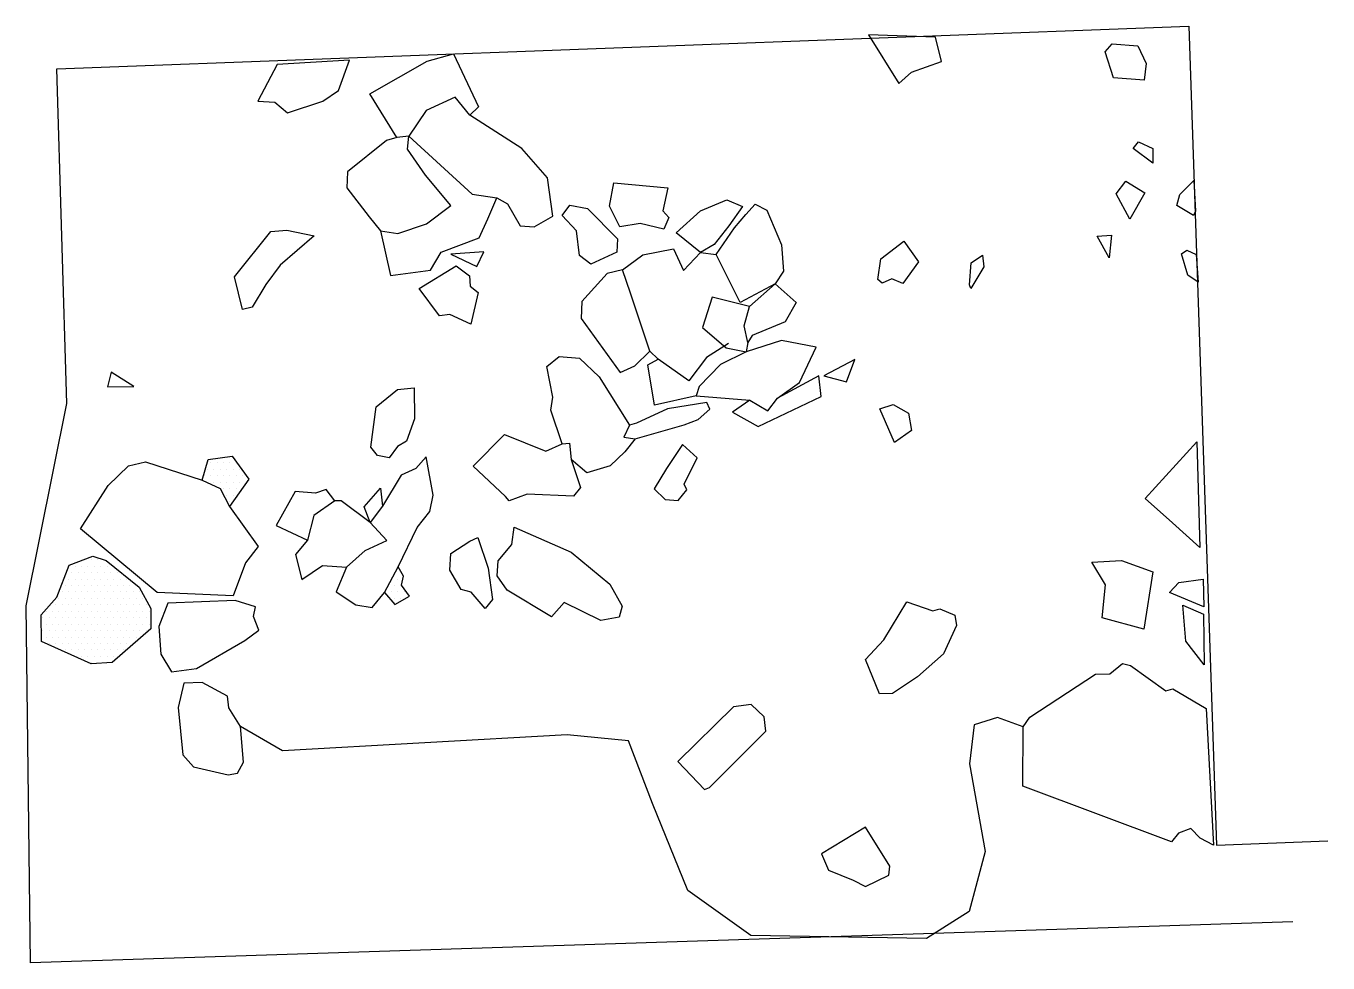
# Model space of a CAD drawing. Header units: metres. Extents: x -4.38 to -1.86, y -13.94 to -12.13.
import ezdxf

# ---------------------------------------------------------------- set-up
doc = ezdxf.new("R2010")
doc.units = ezdxf.units.M
doc.header["$LTSCALE"] = 25
doc.header["$MEASUREMENT"] = 0
doc.linetypes.add('STRICHPUNKTX2', pattern=[2, 1, -0.5, 0, -0.5])
doc.layers.get('0').update_dxf_attribs({"linetype": 'CONTINUOUS'})
for name, color, linetype in [('BEFUND', 1, 'CONTINUOUS'), ('GRABUNGSGRENZE', 3, 'STRICHPUNKTX2'), ('STEINE', 4, 'CONTINUOUS'), ('STEINESCHRAFF', 4, 'CONTINUOUS')]:
    doc.layers.add(name, color=color, linetype=linetype)

# ---------------------------------------------------------------- blocks, each defined once
blk = doc.blocks.new('*X1')
at = {"color": 0}
for p, q in [((-403.125, -1298.75), (-403.125, -1298.75)), ((-402.5, -1297.5), (-402.5, -1297.5)), ((-401.875, -1298.75), (-401.875, -1298.75)), ((-401.25, -1297.5), (-401.25, -1297.5)), ((-400.625, -1298.75), (-400.625, -1298.75)), ((-400, -1297.5), (-400, -1297.5)), ((-399.375, -1298.75), (-399.375, -1298.75)), ((-398.75, -1297.5), (-398.75, -1297.5)), ((-398.125, -1298.75), (-398.125, -1298.75)), ((-397.5, -1297.5), (-397.5, -1297.5)), ((-396.875, -1298.75), (-396.875, -1298.75)), ((-403.75, -1300), (-403.75, -1300)), ((-403.125, -1301.25), (-403.125, -1301.25)), ((-402.5, -1300), (-402.5, -1300)), ((-401.875, -1301.25), (-401.875, -1301.25)), ((-401.25, -1300), (-401.25, -1300)), ((-400.625, -1301.25), (-400.625, -1301.25)), ((-400, -1300), (-400, -1300)), ((-399.375, -1301.25), (-399.375, -1301.25)), ((-398.75, -1300), (-398.75, -1300)), ((-398.125, -1301.25), (-398.125, -1301.25)), ((-397.5, -1300), (-397.5, -1300)), ((-396.875, -1301.25), (-396.875, -1301.25)), ((-396.25, -1300), (-396.25, -1300)), ((-395.625, -1301.25), (-395.625, -1301.25)), ((-400, -1302.5), (-400, -1302.5)), ((-399.375, -1303.75), (-399.375, -1303.75)), ((-398.75, -1302.5), (-398.75, -1302.5)), ((-398.125, -1303.75), (-398.125, -1303.75)), ((-397.5, -1302.5), (-397.5, -1302.5)), ((-398.75, -1305), (-398.75, -1305)), ((-426.875, -1316.25), (-426.875, -1316.25)), ((-425.625, -1316.25), (-425.625, -1316.25)), ((-424.375, -1316.25), (-424.375, -1316.25)), ((-429.375, -1318.75), (-429.375, -1318.75)), ((-428.75, -1317.5), (-428.75, -1317.5)), ((-428.125, -1318.75), (-428.125, -1318.75)), ((-427.5, -1317.5), (-427.5, -1317.5)), ((-426.875, -1318.75), (-426.875, -1318.75)), ((-426.25, -1317.5), (-426.25, -1317.5)), ((-425.625, -1318.75), (-425.625, -1318.75)), ((-425, -1317.5), (-425, -1317.5)), ((-424.375, -1318.75), (-424.375, -1318.75)), ((-423.75, -1317.5), (-423.75, -1317.5)), ((-423.125, -1318.75), (-423.125, -1318.75)), ((-422.5, -1317.5), (-422.5, -1317.5)), ((-421.875, -1318.75), (-421.875, -1318.75)), ((-420.625, -1318.75), (-420.625, -1318.75)), ((-365.625, -1318.75), (-365.625, -1318.75)), ((-430.625, -1321.25), (-430.625, -1321.25)), ((-430, -1320), (-430, -1320)), ((-429.375, -1321.25), (-429.375, -1321.25)), ((-428.75, -1320), (-428.75, -1320)), ((-428.125, -1321.25), (-428.125, -1321.25)), ((-427.5, -1320), (-427.5, -1320)), ((-426.875, -1321.25), (-426.875, -1321.25)), ((-426.25, -1320), (-426.25, -1320)), ((-425.625, -1321.25), (-425.625, -1321.25)), ((-425, -1320), (-425, -1320)), ((-424.375, -1321.25), (-424.375, -1321.25)), ((-423.75, -1320), (-423.75, -1320)), ((-423.125, -1321.25), (-423.125, -1321.25)), ((-422.5, -1320), (-422.5, -1320)), ((-421.875, -1321.25), (-421.875, -1321.25)), ((-421.25, -1320), (-421.25, -1320)), ((-420.625, -1321.25), (-420.625, -1321.25)), ((-420, -1320), (-420, -1320)), ((-419.375, -1321.25), (-419.375, -1321.25)), ((-418.75, -1320), (-418.75, -1320)), ((-418.125, -1321.25), (-418.125, -1321.25)), ((-416.875, -1321.25), (-416.875, -1321.25)), ((-366.875, -1321.25), (-366.875, -1321.25)), ((-366.25, -1320), (-366.25, -1320)), ((-365.625, -1321.25), (-365.625, -1321.25)), ((-431.875, -1323.75), (-431.875, -1323.75)), ((-431.25, -1322.5), (-431.25, -1322.5)), ((-430.625, -1323.75), (-430.625, -1323.75)), ((-430, -1322.5), (-430, -1322.5)), ((-429.375, -1323.75), (-429.375, -1323.75)), ((-428.75, -1322.5), (-428.75, -1322.5)), ((-428.125, -1323.75), (-428.125, -1323.75)), ((-427.5, -1322.5), (-427.5, -1322.5)), ((-426.875, -1323.75), (-426.875, -1323.75)), ((-426.25, -1322.5), (-426.25, -1322.5)), ((-425.625, -1323.75), (-425.625, -1323.75)), ((-425, -1322.5), (-425, -1322.5)), ((-424.375, -1323.75), (-424.375, -1323.75)), ((-423.75, -1322.5), (-423.75, -1322.5)), ((-423.125, -1323.75), (-423.125, -1323.75)), ((-422.5, -1322.5), (-422.5, -1322.5)), ((-421.875, -1323.75), (-421.875, -1323.75)), ((-421.25, -1322.5), (-421.25, -1322.5)), ((-420.625, -1323.75), (-420.625, -1323.75)), ((-420, -1322.5), (-420, -1322.5)), ((-419.375, -1323.75), (-419.375, -1323.75)), ((-418.75, -1322.5), (-418.75, -1322.5)), ((-418.125, -1323.75), (-418.125, -1323.75)), ((-417.5, -1322.5), (-417.5, -1322.5)), ((-416.875, -1323.75), (-416.875, -1323.75)), ((-416.25, -1322.5), (-416.25, -1322.5)), ((-415.625, -1323.75), (-415.625, -1323.75)), ((-367.5, -1322.5), (-367.5, -1322.5)), ((-366.875, -1323.75), (-366.875, -1323.75)), ((-366.25, -1322.5), (-366.25, -1322.5)), ((-365.625, -1323.75), (-365.625, -1323.75)), ((-365, -1322.5), (-365, -1322.5)), ((-434.375, -1326.25), (-434.375, -1326.25)), ((-433.125, -1326.25), (-433.125, -1326.25)), ((-432.5, -1325), (-432.5, -1325)), ((-431.875, -1326.25), (-431.875, -1326.25)), ((-431.25, -1325), (-431.25, -1325)), ((-430.625, -1326.25), (-430.625, -1326.25)), ((-430, -1325), (-430, -1325)), ((-429.375, -1326.25), (-429.375, -1326.25)), ((-428.75, -1325), (-428.75, -1325)), ((-428.125, -1326.25), (-428.125, -1326.25)), ((-427.5, -1325), (-427.5, -1325)), ((-426.875, -1326.25), (-426.875, -1326.25)), ((-426.25, -1325), (-426.25, -1325)), ((-425.625, -1326.25), (-425.625, -1326.25)), ((-425, -1325), (-425, -1325)), ((-424.375, -1326.25), (-424.375, -1326.25)), ((-423.75, -1325), (-423.75, -1325)), ((-423.125, -1326.25), (-423.125, -1326.25)), ((-422.5, -1325), (-422.5, -1325)), ((-421.875, -1326.25), (-421.875, -1326.25)), ((-421.25, -1325), (-421.25, -1325)), ((-420.625, -1326.25), (-420.625, -1326.25)), ((-420, -1325), (-420, -1325)), ((-419.375, -1326.25), (-419.375, -1326.25)), ((-418.75, -1325), (-418.75, -1325)), ((-418.125, -1326.25), (-418.125, -1326.25)), ((-417.5, -1325), (-417.5, -1325)), ((-416.875, -1326.25), (-416.875, -1326.25)), ((-416.25, -1325), (-416.25, -1325)), ((-415.625, -1326.25), (-415.625, -1326.25)), ((-415, -1325), (-415, -1325)), ((-414.375, -1326.25), (-414.375, -1326.25)), ((-435, -1327.5), (-435, -1327.5)), ((-434.375, -1328.75), (-434.375, -1328.75)), ((-433.75, -1327.5), (-433.75, -1327.5)), ((-433.125, -1328.75), (-433.125, -1328.75)), ((-432.5, -1327.5), (-432.5, -1327.5)), ((-431.875, -1328.75), (-431.875, -1328.75)), ((-431.25, -1327.5), (-431.25, -1327.5)), ((-430.625, -1328.75), (-430.625, -1328.75)), ((-430, -1327.5), (-430, -1327.5)), ((-429.375, -1328.75), (-429.375, -1328.75)), ((-428.75, -1327.5), (-428.75, -1327.5)), ((-428.125, -1328.75), (-428.125, -1328.75)), ((-427.5, -1327.5), (-427.5, -1327.5)), ((-426.875, -1328.75), (-426.875, -1328.75)), ((-426.25, -1327.5), (-426.25, -1327.5)), ((-425.625, -1328.75), (-425.625, -1328.75)), ((-425, -1327.5), (-425, -1327.5)), ((-424.375, -1328.75), (-424.375, -1328.75)), ((-423.75, -1327.5), (-423.75, -1327.5)), ((-423.125, -1328.75), (-423.125, -1328.75)), ((-422.5, -1327.5), (-422.5, -1327.5)), ((-421.875, -1328.75), (-421.875, -1328.75)), ((-421.25, -1327.5), (-421.25, -1327.5)), ((-420.625, -1328.75), (-420.625, -1328.75)), ((-420, -1327.5), (-420, -1327.5)), ((-419.375, -1328.75), (-419.375, -1328.75)), ((-418.75, -1327.5), (-418.75, -1327.5)), ((-418.125, -1328.75), (-418.125, -1328.75)), ((-417.5, -1327.5), (-417.5, -1327.5)), ((-416.875, -1328.75), (-416.875, -1328.75)), ((-416.25, -1327.5), (-416.25, -1327.5)), ((-415.625, -1328.75), (-415.625, -1328.75)), ((-415, -1327.5), (-415, -1327.5)), ((-414.375, -1328.75), (-414.375, -1328.75)), ((-435, -1330), (-435, -1330)), ((-434.375, -1331.25), (-434.375, -1331.25)), ((-433.75, -1330), (-433.75, -1330)), ((-433.125, -1331.25), (-433.125, -1331.25)), ((-432.5, -1330), (-432.5, -1330)), ((-431.875, -1331.25), (-431.875, -1331.25)), ((-431.25, -1330), (-431.25, -1330)), ((-430.625, -1331.25), (-430.625, -1331.25)), ((-430, -1330), (-430, -1330)), ((-429.375, -1331.25), (-429.375, -1331.25)), ((-428.75, -1330), (-428.75, -1330)), ((-428.125, -1331.25), (-428.125, -1331.25)), ((-427.5, -1330), (-427.5, -1330)), ((-426.875, -1331.25), (-426.875, -1331.25)), ((-426.25, -1330), (-426.25, -1330)), ((-425.625, -1331.25), (-425.625, -1331.25)), ((-425, -1330), (-425, -1330)), ((-424.375, -1331.25), (-424.375, -1331.25)), ((-423.75, -1330), (-423.75, -1330)), ((-423.125, -1331.25), (-423.125, -1331.25)), ((-422.5, -1330), (-422.5, -1330)), ((-421.875, -1331.25), (-421.875, -1331.25)), ((-421.25, -1330), (-421.25, -1330)), ((-420.625, -1331.25), (-420.625, -1331.25)), ((-420, -1330), (-420, -1330)), ((-419.375, -1331.25), (-419.375, -1331.25)), ((-418.75, -1330), (-418.75, -1330)), ((-418.125, -1331.25), (-418.125, -1331.25)), ((-417.5, -1330), (-417.5, -1330)), ((-416.875, -1331.25), (-416.875, -1331.25)), ((-416.25, -1330), (-416.25, -1330)), ((-415, -1330), (-415, -1330)), ((-433.75, -1332.5), (-433.75, -1332.5)), ((-432.5, -1332.5), (-432.5, -1332.5)), ((-431.25, -1332.5), (-431.25, -1332.5)), ((-430.625, -1333.75), (-430.625, -1333.75)), ((-430, -1332.5), (-430, -1332.5)), ((-429.375, -1333.75), (-429.375, -1333.75)), ((-428.75, -1332.5), (-428.75, -1332.5)), ((-428.125, -1333.75), (-428.125, -1333.75)), ((-427.5, -1332.5), (-427.5, -1332.5)), ((-426.875, -1333.75), (-426.875, -1333.75)), ((-426.25, -1332.5), (-426.25, -1332.5)), ((-425.625, -1333.75), (-425.625, -1333.75)), ((-425, -1332.5), (-425, -1332.5)), ((-424.375, -1333.75), (-424.375, -1333.75)), ((-423.75, -1332.5), (-423.75, -1332.5)), ((-423.125, -1333.75), (-423.125, -1333.75)), ((-422.5, -1332.5), (-422.5, -1332.5)), ((-421.875, -1333.75), (-421.875, -1333.75)), ((-421.25, -1332.5), (-421.25, -1332.5)), ((-420.625, -1333.75), (-420.625, -1333.75)), ((-420, -1332.5), (-420, -1332.5)), ((-419.375, -1333.75), (-419.375, -1333.75)), ((-418.75, -1332.5), (-418.75, -1332.5)), ((-417.5, -1332.5), (-417.5, -1332.5)), ((-428.75, -1335), (-428.75, -1335)), ((-427.5, -1335), (-427.5, -1335)), ((-426.25, -1335), (-426.25, -1335)), ((-425.625, -1336.25), (-425.625, -1336.25)), ((-425, -1335), (-425, -1335)), ((-424.375, -1336.25), (-424.375, -1336.25)), ((-423.75, -1335), (-423.75, -1335)), ((-422.5, -1335), (-422.5, -1335)), ((-421.25, -1335), (-421.25, -1335))]:
    blk.add_line(p, q, dxfattribs=at)

msp = doc.modelspace()

# ---------------------------------------------------------------- linework, layer by layer
at = {"layer": 'BEFUND'}
msp.add_lwpolyline([(-2.451, -13.4865), (-2.5004, -13.4685), (-2.5462, -13.4823), (-2.5547, -13.5578), (-2.5248, -13.7281), (-2.5558, -13.8441), (-2.6384, -13.8963), (-2.9782, -13.8905), (-3.1007, -13.8033), (-3.1687, -13.6348), (-3.2157, -13.5135), (-3.334, -13.5019), (-3.8856, -13.5325), (-3.9671, -13.4855)], dxfattribs=at)
at = {"layer": 'GRABUNGSGRENZE', "flags": 128}
msp.add_lwpolyline([(-1.9283, -13.8637), (-4.3739, -13.9437), (-4.3825, -13.252), (-4.3033, -12.8598), (-4.323, -12.2117), (-2.1301, -12.129), (-2.0763, -13.7154), (-1.8606, -13.7068)], dxfattribs=at)
at = {"layer": 'STEINE'}
for points in [[(-2.7508, -12.1463), (-2.6921, -12.2403), (-2.6674, -12.2181), (-2.6092, -12.1977), (-2.6205, -12.1508), (-2.7508, -12.1463)], [(-2.2761, -12.2292), (-2.2921, -12.1789), (-2.2784, -12.1632), (-2.2289, -12.1675), (-2.2125, -12.2015), (-2.2169, -12.2337), (-2.2761, -12.2292)], [(-3.8963, -12.2033), (-3.9334, -12.2748), (-3.9003, -12.2762), (-3.8762, -12.2972), (-3.8078, -12.2745), (-3.777, -12.2541), (-3.7562, -12.1949), (-3.8963, -12.2033)], [(-3.664, -12.3446), (-3.7163, -12.2606), (-3.6057, -12.1972), (-3.5548, -12.1827), (-3.506, -12.2852), (-3.5227, -12.3015)], [(-3.5227, -12.3015), (-3.5514, -12.267), (-3.6074, -12.2923), (-3.6412, -12.3423), (-3.5183, -12.4544), (-3.4703, -12.4614), (-3.45, -12.4734), (-3.4252, -12.5157), (-3.3981, -12.5178), (-3.3623, -12.4972), (-3.3725, -12.4228), (-3.4218, -12.3661), (-3.5227, -12.3015)], [(-3.664, -12.3446), (-3.6842, -12.3504), (-3.7598, -12.4111), (-3.7613, -12.4426), (-3.7176, -12.4985), (-3.6958, -12.5257), (-3.6626, -12.5307), (-3.6068, -12.5124), (-3.5597, -12.4767), (-3.6086, -12.4179), (-3.6434, -12.3673), (-3.6412, -12.3423), (-3.664, -12.3446)], [(-2.1996, -12.3948), (-2.2382, -12.3662), (-2.2275, -12.3531), (-2.2001, -12.3663), (-2.1996, -12.3948)], [(-3.2324, -12.5176), (-3.2521, -12.4776), (-3.244, -12.4326), (-3.1395, -12.4426), (-3.1491, -12.4872), (-3.1375, -12.4995), (-3.1468, -12.5222), (-3.193, -12.5116), (-3.2324, -12.5176)], [(-2.2446, -12.5031), (-2.2707, -12.4537), (-2.2518, -12.4292), (-2.2154, -12.4518), (-2.2446, -12.5031)], [(-2.1208, -12.4962), (-2.1535, -12.4765), (-2.1476, -12.455), (-2.1201, -12.4281), (-2.117, -12.4875), (-2.1208, -12.4962)], [(-3.6958, -12.5257), (-3.6765, -12.612), (-3.5991, -12.6016), (-3.5784, -12.5669), (-3.5047, -12.5393), (-3.4882, -12.5022), (-3.4703, -12.4614)], [(-3.2883, -12.5902), (-3.3103, -12.5732), (-3.316, -12.5256), (-3.344, -12.4961), (-3.329, -12.4757), (-3.2952, -12.4827), (-3.2367, -12.5411), (-3.2378, -12.5671), (-3.2883, -12.5902)], [(-3.0761, -12.5675), (-3.1232, -12.5295), (-3.0759, -12.4871), (-3.0253, -12.4655), (-2.9948, -12.4787), (-3.021, -12.5162), (-3.0497, -12.5518), (-3.0761, -12.5675)], [(-2.9995, -12.6644), (-3.0455, -12.5715), (-3.0102, -12.5199), (-2.9882, -12.4937), (-2.9701, -12.4738), (-2.9478, -12.4857), (-2.919, -12.5528), (-2.9152, -12.6035), (-2.9316, -12.6285), (-2.9995, -12.6644)], [(-2.2841, -12.5782), (-2.3075, -12.5359), (-2.2796, -12.5339), (-2.2841, -12.5782)], [(-2.684, -12.6279), (-2.7057, -12.6185), (-2.7242, -12.6273), (-2.7326, -12.62), (-2.7264, -12.5796), (-2.6823, -12.5455), (-2.6535, -12.5857), (-2.684, -12.6279)], [(-3.5595, -12.5708), (-3.5093, -12.5944), (-3.4956, -12.5665), (-3.5595, -12.5708)], [(-3.0216, -12.744), (-3.0644, -12.7709), (-3.0984, -12.8159), (-3.1583, -12.7742), (-3.1741, -12.7585), (-3.2116, -12.6465), (-3.2274, -12.6013), (-3.1878, -12.5724), (-3.1282, -12.5602), (-3.1089, -12.6027), (-3.0761, -12.5675), (-3.0455, -12.5715)], [(-2.5548, -12.63), (-2.5517, -12.5877), (-2.5299, -12.5727), (-2.5271, -12.5954), (-2.5525, -12.6375), (-2.5548, -12.63)], [(-2.1117, -12.6251), (-2.132, -12.6115), (-2.1441, -12.5703), (-2.1337, -12.5628), (-2.1156, -12.5718), (-2.1117, -12.6251)], [(-3.6212, -12.6375), (-3.549, -12.5933), (-3.5234, -12.6127), (-3.5222, -12.633), (-3.5065, -12.6452), (-3.5211, -12.7067), (-3.5615, -12.6878), (-3.5817, -12.6905), (-3.6212, -12.6375)], [(-3.2274, -12.6013), (-3.2567, -12.6084), (-3.3056, -12.6625), (-3.307, -12.6956), (-3.2316, -12.8002), (-3.2031, -12.787), (-3.1741, -12.7585)], [(-2.9316, -12.6285), (-2.8907, -12.6647), (-2.9117, -12.702), (-2.9759, -12.7282), (-2.9841, -12.7417), (-2.9913, -12.7094), (-2.9809, -12.6719), (-2.9316, -12.6285)], [(-2.9809, -12.6719), (-3.0532, -12.6541), (-3.072, -12.7127), (-3.0264, -12.7523), (-2.9875, -12.7601)], [(-2.9875, -12.7601), (-3.0374, -12.7847), (-3.0787, -12.8274), (-3.0846, -12.8454), (-2.9806, -12.8534), (-2.9453, -12.874), (-2.9269, -12.8495), (-2.8842, -12.8195), (-2.8521, -12.7508), (-2.9191, -12.7379), (-2.9875, -12.7601)], [(-2.9841, -12.7417), (-2.9875, -12.7601)], [(-3.3437, -12.9379), (-3.3658, -12.8731), (-3.3621, -12.8475), (-3.3734, -12.7884), (-3.3497, -12.7688), (-3.3104, -12.772), (-3.2725, -12.8083), (-3.2138, -12.9018), (-3.2247, -12.9255), (-3.2027, -12.9283), (-3.2227, -12.9539), (-3.2507, -12.9809), (-3.296, -12.9941), (-3.3264, -12.9683)], [(-3.0846, -12.8454), (-3.1653, -12.8635), (-3.1783, -12.7851), (-3.1583, -12.7742)], [(-2.8374, -12.8062), (-2.7932, -12.8183), (-2.777, -12.7746), (-2.8374, -12.8062)], [(-4.1738, -12.8273), (-4.2175, -12.7993), (-4.2246, -12.828), (-4.1738, -12.8273)], [(-2.9806, -12.8534), (-3.0139, -12.8769), (-2.9646, -12.9047), (-2.8426, -12.8465), (-2.8465, -12.8065), (-2.9269, -12.8495)], [(-3.7041, -12.8667), (-3.6631, -12.8332), (-3.6307, -12.8295), (-3.6301, -12.89), (-3.6454, -12.9332), (-3.6628, -12.9435), (-3.6793, -12.9654), (-3.7018, -12.9611), (-3.7146, -12.9448), (-3.7041, -12.8667)], [(-3.2027, -12.9283), (-3.1076, -12.9016), (-3.0805, -12.891), (-3.0578, -12.8709), (-3.0638, -12.8584), (-3.1397, -12.8702), (-3.2002, -12.8982), (-3.2138, -12.9018)], [(-2.7001, -12.9356), (-2.7284, -12.8705), (-2.7027, -12.8619), (-2.6732, -12.8787), (-2.6674, -12.9125), (-2.7001, -12.9356)], [(-3.4535, -13.0404), (-3.5161, -12.9816), (-3.4557, -12.9199), (-3.3757, -12.9522), (-3.3437, -12.9379), (-3.3295, -12.9369), (-3.3264, -12.9683), (-3.3082, -13.023), (-3.3223, -13.0398), (-3.4119, -13.0358), (-3.4466, -13.0483), (-3.4535, -13.0404)], [(-2.1088, -13.139), (-2.1618, -13.0915), (-2.2149, -13.0441), (-2.1145, -12.9343), (-2.1088, -13.139)], [(-4.0413, -13.0087), (-4.03, -12.9686), (-3.9835, -12.9619), (-3.9509, -13.0065), (-3.9887, -13.0597)], [(-3.1108, -12.9398), (-3.1417, -12.9862), (-3.1657, -13.0252), (-3.1447, -13.0463), (-3.1192, -13.0479), (-3.1026, -13.0275), (-3.1076, -13.016), (-3.0824, -12.9653), (-3.1108, -12.9398)], [(-4.2769, -13.1029), (-4.2235, -13.0192), (-4.1841, -12.9807), (-4.1514, -12.9729), (-4.0413, -13.0087), (-4.0062, -13.0247), (-3.9887, -13.0597), (-3.9326, -13.137), (-3.9574, -13.1689), (-3.9816, -13.2328), (-4.1282, -13.2263), (-4.2769, -13.1029)], [(-3.7619, -13.1768), (-3.782, -13.2248), (-3.744, -13.2499), (-3.7123, -13.2554), (-3.6879, -13.226), (-3.6617, -13.1763), (-3.6247, -13.1003), (-3.6004, -13.0694), (-3.5939, -13.0377), (-3.6077, -12.9634), (-3.6277, -12.986), (-3.6558, -12.9987), (-3.6918, -13.0589), (-3.7156, -13.0908)], [(-3.7842, -13.0489), (-3.8012, -13.0267), (-3.8218, -13.034), (-3.8611, -13.0308), (-3.8979, -13.0962), (-3.8374, -13.1245)], [(-3.7156, -13.0908), (-3.7278, -13.0602), (-3.6956, -13.024), (-3.6918, -13.0589)], [(-3.772, -13.0485), (-3.7842, -13.0489), (-3.8248, -13.0773), (-3.8374, -13.1245), (-3.8608, -13.1523), (-3.8485, -13.2007), (-3.8082, -13.1738), (-3.7619, -13.1768), (-3.7254, -13.145), (-3.6839, -13.1252), (-3.7156, -13.0908), (-3.772, -13.0485)], [(-3.4367, -13.0993), (-3.3267, -13.1477), (-3.2518, -13.2102), (-3.2279, -13.2526), (-3.2338, -13.2736), (-3.2691, -13.2805), (-3.34, -13.2458), (-3.3645, -13.2731), (-3.4507, -13.2213), (-3.4699, -13.194), (-3.4679, -13.1649), (-3.4416, -13.133), (-3.4367, -13.0993)], [(-3.4931, -13.2573), (-3.5202, -13.2257), (-3.5397, -13.2203), (-3.5618, -13.183), (-3.5594, -13.1509), (-3.5226, -13.1267), (-3.5071, -13.1195), (-3.4872, -13.1788), (-3.479, -13.24), (-3.4931, -13.2573)], [(-4.3526, -13.3211), (-4.3534, -13.2693), (-4.3231, -13.2352), (-4.2989, -13.1733), (-4.2532, -13.1559), (-4.2275, -13.1642), (-4.1637, -13.2158), (-4.1408, -13.2572), (-4.141, -13.2964), (-4.2155, -13.3615), (-4.2566, -13.364), (-4.3526, -13.3211)], [(-2.2171, -13.2973), (-2.2982, -13.2753), (-2.2914, -13.211), (-2.3178, -13.1672), (-2.2605, -13.1641), (-2.1997, -13.1864), (-2.2171, -13.2973)], [(-3.6879, -13.226), (-3.6683, -13.2493), (-3.6394, -13.2335), (-3.6554, -13.2122), (-3.6514, -13.1948), (-3.6617, -13.1763)], [(-2.1012, -13.2536), (-2.1673, -13.2264), (-2.1497, -13.2065), (-2.1021, -13.2002), (-2.1012, -13.2536)], [(-4.1077, -13.2469), (-4.1254, -13.2923), (-4.1215, -13.3455), (-4.1009, -13.3799), (-4.0524, -13.3731), (-3.9587, -13.319), (-3.9314, -13.2992), (-3.942, -13.2726), (-3.9381, -13.2537), (-3.9772, -13.2418), (-4.1077, -13.2469)], [(-2.7293, -13.4221), (-2.7565, -13.356), (-2.7208, -13.3176), (-2.6766, -13.2443), (-2.6261, -13.2619), (-2.6125, -13.2579), (-2.5831, -13.27), (-2.5804, -13.2903), (-2.6054, -13.3451), (-2.6557, -13.3895), (-2.7039, -13.4217), (-2.7293, -13.4221)], [(-2.1003, -13.3664), (-2.136, -13.3204), (-2.1415, -13.2509), (-2.1017, -13.2684), (-2.1003, -13.3664)], [(-2.0824, -13.7156), (-2.1083, -13.7018), (-2.1263, -13.6831), (-2.1504, -13.692), (-2.1635, -13.7088), (-2.4515, -13.6015), (-2.451, -13.4865), (-2.4379, -13.4673), (-2.3107, -13.384), (-2.2832, -13.3835), (-2.2585, -13.3634), (-2.2431, -13.3674), (-2.1748, -13.4168), (-2.1612, -13.4128), (-2.0963, -13.4507), (-2.0824, -13.7156)], [(-4.0768, -13.4019), (-4.0878, -13.4486), (-4.0785, -13.5403), (-4.0584, -13.564), (-3.9907, -13.5794), (-3.973, -13.5762), (-3.9616, -13.555), (-3.9671, -13.4855), (-3.9897, -13.4492), (-3.992, -13.4269), (-4.0412, -13.4007), (-4.0768, -13.4019)], [(-3.0585, -13.6035), (-2.9494, -13.4949), (-2.9529, -13.4671), (-2.9777, -13.4431), (-3.0121, -13.4478), (-3.1197, -13.5533), (-3.068, -13.6079), (-3.068, -13.6079), (-3.0585, -13.6035)], [(-2.7094, -13.7559), (-2.7563, -13.6808), (-2.8419, -13.7326), (-2.8281, -13.7637), (-2.7801, -13.7833), (-2.7563, -13.7957), (-2.7113, -13.7738), (-2.7094, -13.7559)]]:
    msp.add_lwpolyline(points, dxfattribs=at)
msp.add_lwpolyline([(-3.9635, -12.678), (-3.9784, -12.615), (-3.9083, -12.5271), (-3.8773, -12.5245), (-3.8246, -12.5354), (-3.8902, -12.5921), (-3.9179, -12.6296), (-3.9448, -12.6733)], close=True, dxfattribs=at)

# ---------------------------------------------------------------- block references
at = {"layer": 'STEINESCHRAFF', "xscale": 0.01, "yscale": 0.01, "zscale": 0.01}
msp.add_blockref('*X1', (0, 0), dxfattribs=at)

doc.saveas('drawing.dxf')
